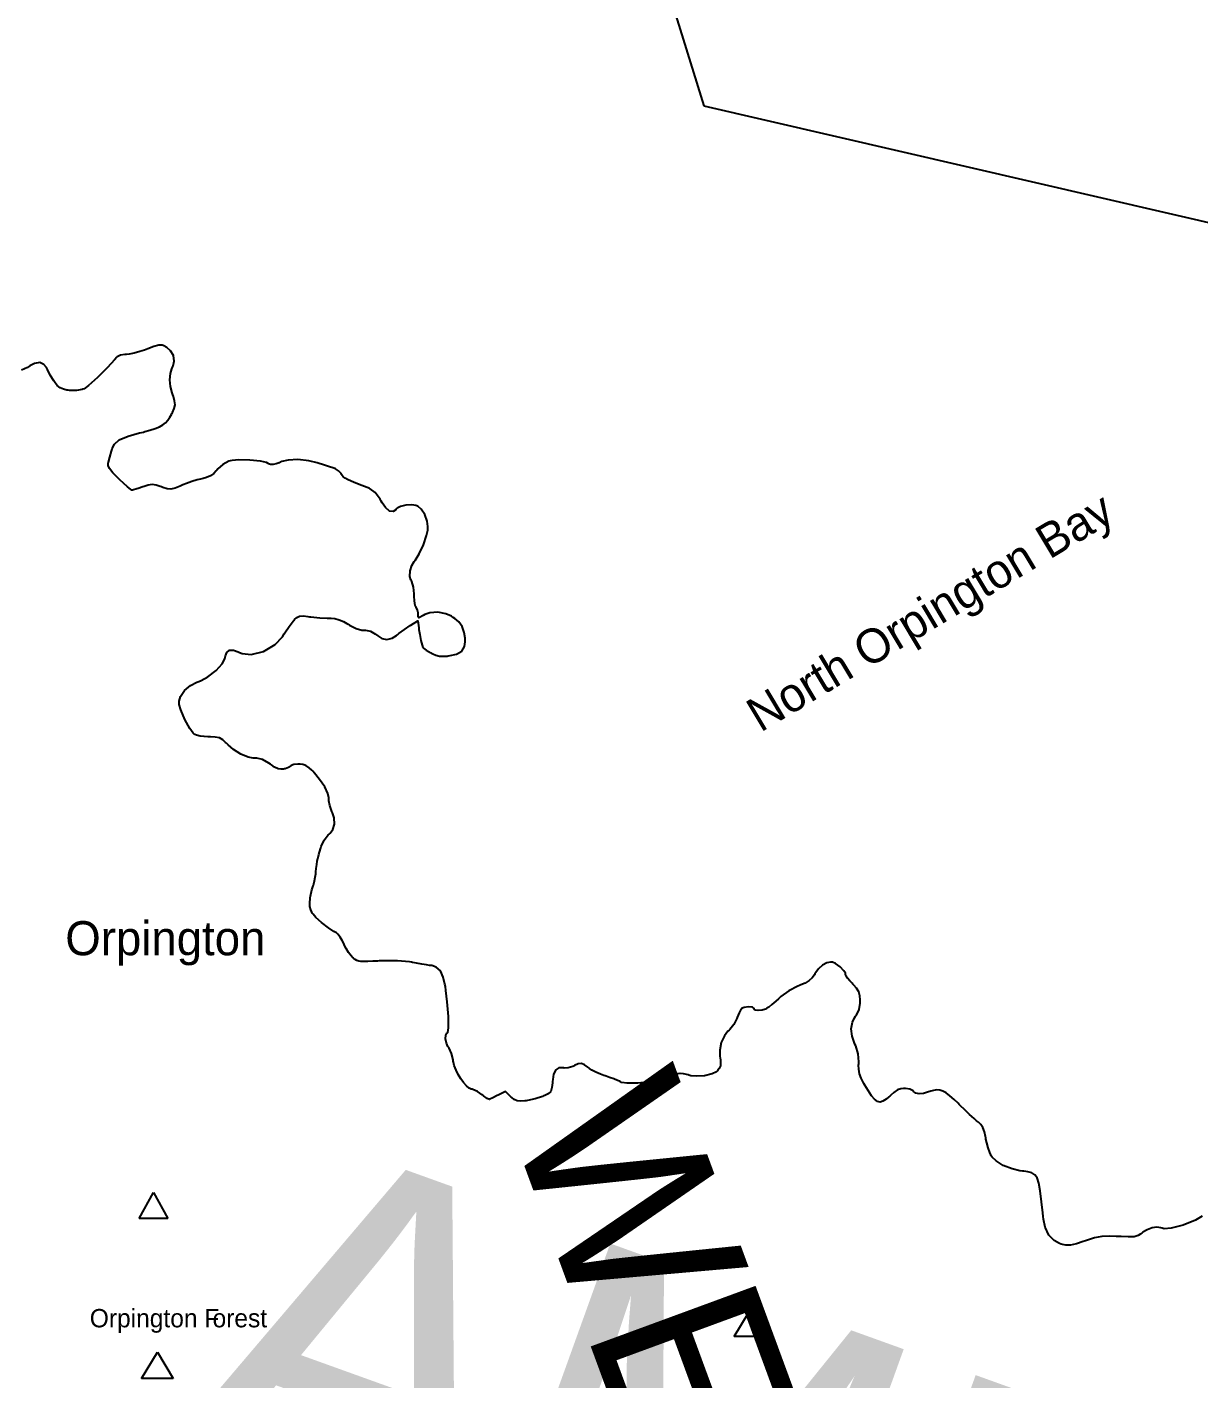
# Model space of a CAD drawing. Extents: x 0 to 24000, y 0 to 24000.
# Drawn here: x 3433 to 5798, y 13816 to 16546 of the extents above; entities that cross this region are included whole.
import ezdxf

# ---------------------------------------------------------------- set-up
doc = ezdxf.new("R2010")
doc.units = 0
for name, color, linetype in [('01B-LandmassTidal', 7, 'Continuous'), ('06B-FeaturesSummit', 7, 'Continuous'), ('07-BoundaryRegional', 7, 'Continuous'), ('xx-NamesAreaXXX', 7, 'Continuous'), ('xx-NamesPlacesXXX', 7, 'Continuous'), ('xx-NamesWaterbodyXXXX', 7, 'Continuous')]:
    doc.layers.add(name, color=color, linetype=linetype)

msp = doc.modelspace()

# ---------------------------------------------------------------- linework, layer by layer
at = {"layer": '01B-LandmassTidal'}
for points in [[(5713.4, 14122.6), (5703.5, 14121.5), (5693.4, 14117.6), (5685, 14112.6), (5682.5, 14110.7), (5680.7, 14109.4), (5675.2, 14106.1), (5667.1, 14103.7), (5655.2, 14103.1), (5641, 14103.8), (5636.2, 14104.1), (5631.3, 14104.4), (5616.6, 14104.9), (5601.8, 14104.2), (5587.3, 14101.2), (5573.4, 14096.9), (5568.8, 14095.4), (5564.3, 14093.9), (5550.7, 14089.5), (5538.8, 14086.8), (5529.6, 14086.7), (5522.5, 14088.1), (5520.2, 14088.8), (5516.4, 14089.9), (5505.7, 14095.8), (5495, 14107), (5487.8, 14123.1), (5484.3, 14139.1), (5483.7, 14144.4), (5482.9, 14151.8), (5480.3, 14174), (5477.5, 14196), (5474.6, 14211.8), (5471.3, 14222.3), (5466.8, 14228.9), (5460.8, 14232.6), (5452.6, 14234.7), (5444.5, 14235.8), (5441.8, 14236.2), (5436.6, 14236.9), (5421.2, 14240.6), (5403.2, 14247.5), (5388.8, 14256.6), (5380.9, 14264.2), (5379, 14267.1), (5378.1, 14268.7), (5375.7, 14273.9), (5372.4, 14282.9), (5369.7, 14293.1), (5368.1, 14300.7), (5367.7, 14303.2), (5367.2, 14306.2), (5365.2, 14315.3), (5362.2, 14323.8), (5357.8, 14330.4), (5352.9, 14335.1), (5351.2, 14336.5), (5349.4, 14337.9), (5344.3, 14342.3), (5335.1, 14350.6), (5324.7, 14360.5), (5316.9, 14368.1), (5314.4, 14370.6), (5311.8, 14373.2), (5304.1, 14380.6), (5295.4, 14388.3), (5288, 14394), (5281.4, 14397.7), (5275.1, 14399.7), (5268.9, 14400.1), (5262.4, 14399.1), (5256.9, 14397.5), (5255.2, 14396.9), (5252, 14395.8), (5242.3, 14393), (5233.2, 14391.8), (5226.7, 14393.2), (5222.8, 14396.1), (5221.8, 14397.3), (5221.1, 14398.1), (5214.4, 14401.4), (5206.1, 14403.2), (5203.4, 14403.2), (5201.6, 14403.2), (5196.3, 14402.4), (5189.6, 14399.9), (5182.4, 14395), (5176, 14389.4), (5174, 14387.5), (5172.2, 14385.8), (5166.7, 14381.1), (5160.3, 14377.1), (5154.6, 14375.6), (5149.1, 14376.9), (5143.5, 14381), (5137.3, 14388.3), (5130.2, 14398.9), (5123.9, 14409.4), (5121.9, 14413), (5120.3, 14415.6), (5116.2, 14423.7), (5112.8, 14432.8), (5111.3, 14442), (5111.2, 14450.2), (5111.3, 14453), (5111.5, 14456.6), (5110.2, 14473.1), (5105.4, 14488.9), (5103.8, 14492.2), (5102, 14496.1), (5097.9, 14508.7), (5096.2, 14523.3), (5098.5, 14536.5), (5103, 14545.8), (5105, 14548.6), (5106.6, 14550.8), (5112, 14562.2), (5114, 14575.2), (5114, 14579.6), (5114, 14582.2), (5113.5, 14590.2), (5111.5, 14598.1), (5107.1, 14605.3), (5101.5, 14611.6), (5099.5, 14613.7), (5098, 14615.3), (5093.7, 14620.1), (5089, 14625.9), (5085.8, 14630.6), (5084.6, 14632.9), (5084.6, 14633.7), (5084.6, 14635.4), (5081.4, 14640.6), (5073.8, 14648.6), (5064.6, 14655.2), (5058.7, 14658), (5056.8, 14658), (5054.4, 14658), (5047.1, 14656.4), (5038.2, 14651.9), (5030.1, 14644.6), (5024.6, 14637.1), (5023.1, 14634.4), (5021.9, 14632.4), (5017.7, 14626.6), (5011.5, 14620.6), (5003.2, 14615.7), (4994.6, 14612), (4991.7, 14610.9), (4988.3, 14609.7), (4970.3, 14600.3), (4954, 14588.4), (4951.3, 14585.8), (4949.4, 14584.1), (4943.8, 14578.9), (4936.3, 14572.4), (4929.8, 14567.3), (4926.2, 14564.9), (4925.1, 14564.3), (4923.1, 14563.3), (4916.8, 14561.2), (4908.7, 14560.1), (4902.7, 14561), (4900.4, 14563.2), (4900.4, 14563.9), (4900.4, 14564.6), (4896.9, 14566.9), (4888.8, 14567.6), (4880, 14566.3), (4875, 14564.3), (4874.1, 14563.1), (4873.5, 14562.4), (4869.9, 14555.5), (4866.2, 14546.2), (4865.5, 14544.3), (4864.9, 14542.5), (4859.1, 14531.8), (4851.4, 14522.1), (4849.8, 14520.8), (4847.1, 14518.3), (4840.4, 14509.3), (4834, 14495.4), (4831.1, 14480), (4831.1, 14467.9), (4831.8, 14463.9), (4832.1, 14461.7), (4832.6, 14454.9), (4832.1, 14448.4), (4830, 14443.4), (4827.3, 14439.9), (4826.3, 14438.8), (4824.2, 14436.7), (4815.6, 14432.5), (4800.4, 14428.6), (4783.7, 14427.6), (4772.2, 14428.7), (4768.6, 14429.8), (4766.8, 14430.4), (4757.7, 14432.4), (4750.9, 14433.1), (4750.2, 14432.9), (4746.4, 14432.2), (4728.1, 14427.5), (4711.3, 14422), (4708.3, 14420.8), (4703.7, 14419), (4689.1, 14416), (4665.8, 14413.6), (4644.2, 14413.7), (4632.8, 14415.3), (4629.9, 14416.9), (4628.5, 14417.5), (4624.4, 14419.3), (4616.8, 14422.3), (4608.1, 14425.4), (4601.5, 14427.6), (4599.3, 14428.3), (4597, 14429), (4590.1, 14431.5), (4580.9, 14435.6), (4572.7, 14440), (4567.8, 14443.1), (4566.4, 14444.3), (4564.3, 14446), (4557.9, 14450.8), (4551.5, 14453.5), (4544.9, 14452.6), (4538, 14449.4), (4535.8, 14448.2), (4534.1, 14447.4), (4524.8, 14444.5), (4516.6, 14444), (4515.4, 14444.3), (4513.2, 14444.8), (4506.1, 14444.7), (4499.7, 14440.8), (4495.6, 14431.8), (4493.7, 14420.9), (4493.4, 14417.3), (4493.2, 14414.1), (4492.2, 14404.6), (4489.7, 14397.1), (4484.6, 14392.4), (4477.8, 14388.9), (4475.4, 14387.9), (4473.2, 14386.9), (4458.5, 14382.1), (4442.8, 14378.5), (4440.1, 14378.1), (4437.4, 14377.7), (4429.3, 14377.1), (4421.9, 14377.8), (4416, 14380.7), (4411.1, 14384.8), (4409.5, 14386.3), (4398.2, 14396.9), (4383.7, 14389.4), (4381.7, 14388.5), (4372.7, 14383.9), (4366.8, 14381), (4366.4, 14380.8), (4366.1, 14380.6), (4361.5, 14382.7), (4354.3, 14387.8), (4352.7, 14389.1), (4351.1, 14390.4), (4341.6, 14396.7), (4332.2, 14400.9), (4330.8, 14401.2), (4329.3, 14401.6), (4325.2, 14403.7), (4319.4, 14408.3), (4313.6, 14414.7), (4308, 14422.3), (4302.8, 14430.8), (4298.5, 14439.9), (4295.1, 14449.1), (4293.5, 14455.8), (4293.1, 14458), (4292.7, 14460.6), (4289.2, 14473.7), (4284.6, 14484.5), (4283.7, 14485.9), (4282.3, 14487.8), (4279.3, 14494.2), (4277.3, 14502.9), (4277.9, 14510.3), (4279.9, 14514.3), (4281, 14514.9), (4282.1, 14515.6), (4283.2, 14525.3), (4283.1, 14548.4), (4281, 14578.1), (4278.3, 14601), (4277, 14608.6), (4276.2, 14613.4), (4272.8, 14627.8), (4266.9, 14640.5), (4258.6, 14647.9), (4249.8, 14650.9), (4246.8, 14651.3), (4244.9, 14651.5), (4239.2, 14652.3), (4229.4, 14653.9), (4218.8, 14655.9), (4211, 14657.4), (4208.4, 14658), (4204.5, 14658.8), (4180.3, 14660.9), (4150.2, 14660.7), (4143.4, 14660.3), (4140.1, 14660.1), (4130.5, 14659.6), (4120.4, 14659.1), (4112.7, 14659.1), (4106.7, 14659.4), (4102.2, 14660.2), (4098.4, 14661.5), (4095.1, 14663.4), (4092.4, 14665.2), (4091.6, 14665.8), (4090.3, 14666.9), (4086.8, 14670.7), (4081.6, 14677.6), (4076.7, 14685.5), (4073.6, 14691.6), (4072.8, 14693.6), (4071.9, 14695.7), (4068.8, 14701.5), (4064.4, 14708.7), (4059.9, 14714.5), (4057, 14717.3), (4055.9, 14718), (4052.1, 14720.1), (4041, 14727.5), (4027.1, 14738), (4015.8, 14748.3), (4010, 14754.8), (4008.5, 14757.1), (4007.6, 14758.7), (4005.4, 14763.7), (4003.7, 14770.5), (4003.3, 14778.5), (4003.9, 14786), (4004.2, 14788.5), (4004.6, 14791.3), (4007.2, 14803.9), (4010, 14812.2), (4010.5, 14812.8), (4010.8, 14813.3), (4011.7, 14816), (4013.1, 14821.9), (4014.5, 14829.7), (4015.4, 14836.2), (4015.6, 14838.3), (4015.7, 14840.5), (4016.3, 14847.1), (4017.3, 14855.3), (4018.3, 14861.8), (4018.9, 14865), (4019.1, 14865.8), (4019.4, 14866.5), (4021.8, 14875), (4025, 14886.5), (4025.7, 14888.9), (4026.4, 14891.3), (4032.5, 14904.1), (4040.6, 14914.8), (4042.2, 14916.3), (4044.5, 14918.3), (4049.9, 14925.7), (4053.3, 14936.8), (4052.6, 14949), (4049.3, 14959.1), (4047.7, 14962.2), (4046.9, 14963.8), (4043.6, 14974.1), (4041.8, 14983.4), (4041.8, 14986.5), (4041.8, 14989.4), (4039.7, 14998.1), (4033.5, 15011.7), (4023.3, 15026.9), (4013, 15039.4), (4009.3, 15043.3), (4007.6, 15045.2), (4002.1, 15050.4), (3995.7, 15054.9), (3989.3, 15057.2), (3983.7, 15057.8), (3981.8, 15057.8), (3979.2, 15057.8), (3971.2, 15056.8), (3965.8, 15054.8), (3965.4, 15054.3), (3965.1, 15053.9), (3960.6, 15051.1), (3953.6, 15048.4), (3952.1, 15048), (3950.5, 15047.7), (3945.6, 15047.4), (3939.4, 15048.5), (3932.4, 15051.8), (3925.9, 15056), (3923.8, 15057.4), (3920.9, 15059.6), (3907.8, 15066.8), (3896.3, 15069.6), (3892.5, 15069.6), (3889, 15069.6), (3878.7, 15071.7), (3864, 15077.8), (3849.2, 15087.3), (3838.4, 15096.4), (3835.2, 15099.8), (3833.4, 15101.6), (3827.8, 15106.8), (3821.1, 15110.7), (3812.6, 15112.4), (3803.1, 15112.7), (3799.9, 15112.7), (3797.6, 15112.7), (3790.5, 15113.2), (3781.8, 15114.3), (3774.8, 15115.9), (3771.4, 15117.2), (3770.5, 15117.8), (3768, 15119.9), (3761.5, 15129.4), (3751.4, 15147.7), (3743.3, 15167.1), (3740, 15178.1), (3740, 15181.7), (3740, 15184.9), (3742.6, 15194.5), (3750.3, 15206.2), (3762.8, 15216.3), (3775.2, 15222.9), (3779.6, 15224.5), (3784.3, 15226.3), (3797.8, 15233.8), (3814.1, 15246.4), (3826.5, 15260.4), (3832.1, 15270.3), (3832.9, 15273.9), (3833.3, 15276.3), (3836, 15283.2), (3841.3, 15287.7), (3849.5, 15287.7), (3858.6, 15284.6), (3861.5, 15283.3), (3866.8, 15280.9), (3885, 15279.1), (3910.2, 15284.8), (3933.6, 15299.1), (3948.2, 15314.6), (3951.7, 15320.5), (3953, 15322.9), (3961.5, 15335.6), (3969.9, 15346.5), (3971.2, 15347.9), (3972.7, 15349.4), (3977.3, 15353.7), (3982.9, 15356.5), (3990.6, 15356.9), (3999.6, 15355.9), (4002.6, 15355.4), (4005.6, 15355), (4023.6, 15353.3), (4038.7, 15352.3), (4043.8, 15352.3), (4046.3, 15352.2), (4054, 15351.4), (4063, 15349.3), (4071.5, 15345.6), (4078.4, 15341.6), (4080.6, 15340.1), (4083.4, 15338.2), (4097.1, 15331.3), (4108.5, 15328.4), (4112.4, 15328.4), (4115.8, 15328.4), (4126.1, 15326), (4136.3, 15320.2), (4138.3, 15318.5), (4140.7, 15316.5), (4149, 15311.5), (4159.1, 15309.3), (4169.6, 15312), (4178.4, 15317.5), (4181, 15319.7), (4182.8, 15321.2), (4194.3, 15329.7), (4205.8, 15337.5), (4207.6, 15338.5), (4221.4, 15347.2), (4223.3, 15332.6), (4223.8, 15329.4), (4225.3, 15319.5), (4227.7, 15307.5), (4230.1, 15297.9), (4231.7, 15293.4), (4232.3, 15292.3), (4232.7, 15291.8), (4238.3, 15287.7), (4247.5, 15282.4), (4249.6, 15281.3), (4251.6, 15280.3), (4257.8, 15277.8), (4265.5, 15275.8), (4273.6, 15275.4), (4280.6, 15275.9), (4282.9, 15276.2), (4287, 15276.8), (4299.3, 15279.8), (4310, 15285.9), (4315.7, 15295.1), (4317.2, 15304.7), (4317, 15308), (4316.8, 15311.8), (4315.2, 15323.4), (4311.1, 15335.5), (4304, 15345.2), (4296, 15352), (4293.1, 15353.8), (4289.7, 15356.2), (4278.1, 15361.2), (4261.7, 15364.3), (4245.9, 15363.2), (4235.3, 15359.7), (4232.3, 15357.7), (4230.9, 15356.8), (4226.4, 15354.1), (4223.4, 15353.2), (4222.3, 15355.3), (4222.1, 15359.5), (4222.1, 15360.9), (4222.1, 15362.9), (4221, 15368.8), (4218.8, 15373.2), (4218.2, 15373.4), (4217.8, 15373.7), (4216.8, 15376), (4215.5, 15381.4), (4214.7, 15388.8), (4214.3, 15395.2), (4214.3, 15397.3), (4214.3, 15401.8), (4212.7, 15415.2), (4209.3, 15426.3), (4208.4, 15427.5), (4207.2, 15429.5), (4205.5, 15436.7), (4206, 15447.7), (4209.5, 15459), (4214, 15466.9), (4215.9, 15469.1), (4218.4, 15472), (4224.4, 15482.3), (4232.8, 15500.6), (4239.2, 15519.3), (4241.8, 15530.2), (4241.8, 15533.8), (4241.8, 15537.4), (4240, 15548.2), (4235.3, 15561.5), (4228.2, 15572.1), (4221.8, 15577.7), (4219.4, 15578.9), (4217.1, 15579.9), (4209.2, 15581.2), (4197.3, 15580.8), (4186.2, 15577.9), (4180, 15574.6), (4178.7, 15573), (4177.3, 15571.3), (4171.7, 15567.8), (4164.3, 15568.6), (4156.4, 15575.6), (4149.6, 15585.2), (4147.7, 15588.7), (4145.5, 15592.4), (4135.5, 15605.9), (4125.2, 15613.7), (4123, 15614.5), (4119.3, 15616), (4108.1, 15620.3), (4096.1, 15625.1), (4086.9, 15629), (4079.8, 15632.4), (4074.6, 15635.3), (4071, 15637.9), (4068.5, 15640.5), (4067.2, 15642.5), (4066.9, 15643.1), (4066.4, 15644.3), (4061.6, 15650), (4055, 15654.1), (4053.6, 15654.5), (4052.2, 15654.9), (4040.9, 15658.5), (4026.9, 15663.1), (4024.2, 15663.9), (4018.6, 15665.8), (4001.4, 15669.9), (3979.3, 15672.4), (3959.4, 15671.5), (3947.1, 15668.7), (3943.4, 15667.1), (3941.5, 15666.2), (3935.5, 15664.1), (3929.4, 15662.7), (3924.2, 15662.9), (3920.3, 15664.1), (3919.1, 15664.7), (3915.7, 15666.4), (3903.9, 15669), (3882.4, 15671.5), (3860.1, 15671.9), (3846.9, 15670.9), (3842.7, 15669.8), (3840.1, 15669), (3828.1, 15662.8), (3817.5, 15653.7), (3815.6, 15651.4), (3814.2, 15649.5), (3809.4, 15644.4), (3802.9, 15639.5), (3795.2, 15636.1), (3787.9, 15634.2), (3785.4, 15633.7), (3783.1, 15633.3), (3776.2, 15631.6), (3765.5, 15628.4), (3754.5, 15624.5), (3747.1, 15621.5), (3744.7, 15620.4), (3741.5, 15618.9), (3731.8, 15614.9), (3723.2, 15612.7), (3715.2, 15613.6), (3706.7, 15616.3), (3703.9, 15617.3), (3701.2, 15618.2), (3693, 15620.8), (3685.1, 15622), (3677.3, 15620.8), (3669.3, 15618.2), (3666.7, 15617.3), (3664.7, 15616.6), (3659, 15614.7), (3652.3, 15612.7), (3647.3, 15611.2), (3645.3, 15610.6), (3644.7, 15610.6), (3643.9, 15610.6), (3641.7, 15612.5), (3635.6, 15617.5), (3627.3, 15624.8), (3620, 15631.5), (3617.7, 15633.7), (3614.6, 15636.8), (3605.6, 15646), (3598.9, 15654.5), (3596.3, 15660.8), (3596.5, 15665), (3596.9, 15666.3), (3597.2, 15667.6), (3600.1, 15677.5), (3603.3, 15689.5), (3603.9, 15691.8), (3604.8, 15694.8), (3608.9, 15703.6), (3618.6, 15712.2), (3636.9, 15719.7), (3659.7, 15726.3), (3667.4, 15728.2), (3670.7, 15729.1), (3680.6, 15731.9), (3691.3, 15735.3), (3699.9, 15738.8), (3706.8, 15742.6), (3712.4, 15746.9), (3717, 15752), (3721.1, 15758.1), (3724.2, 15763.6), (3725.1, 15765.5), (3726.3, 15767.9), (3729.7, 15775.5), (3731.5, 15782.9), (3730.5, 15791.1), (3728, 15800.1), (3727, 15803.1), (3725.6, 15807.2), (3722.4, 15819.9), (3720.7, 15833.6), (3722.1, 15846.1), (3724.9, 15856), (3726.2, 15859.2), (3727.5, 15862.1), (3729.5, 15871.5), (3728.1, 15882.7), (3722.3, 15892.4), (3714.9, 15898.8), (3712.1, 15900.3), (3710.5, 15901.2), (3705.6, 15903.3), (3698.7, 15903.6), (3688.7, 15900.9), (3676.8, 15896.4), (3672.9, 15894.8), (3669.9, 15893.6), (3660.6, 15890.5), (3648.8, 15887.1), (3638.7, 15885), (3633.4, 15884.4), (3631.7, 15884.6), (3629.8, 15884.8), (3621.2, 15883.5), (3614.9, 15880.1), (3614.1, 15879.1), (3609.5, 15873.8), (3595.1, 15858.2), (3574.7, 15838), (3556.8, 15822.1), (3547.8, 15815.3), (3545.5, 15814.5), (3543.9, 15813.8), (3532.2, 15812), (3518.4, 15812.2), (3515.7, 15812.5), (3513.3, 15812.9), (3506.1, 15814.4), (3499.2, 15817.2), (3493.5, 15821.9), (3489.2, 15827.5), (3487.9, 15829.4), (3486.5, 15831.3), (3479.4, 15843.1), (3473.7, 15854.1), (3473, 15855.6), (3471.9, 15858.1), (3466.7, 15864.5), (3458.4, 15868.2), (3448, 15866.7), (3438.3, 15861.9), (3435.3, 15859.9), (3433.3, 15858.6), (3421.2, 15852.8)], [(5804.9, 14145.4), (5790.9, 14137.2), (5766.4, 14127.1), (5741.9, 14120.9), (5727.8, 14119.7), (5723.6, 14120.9), (5721.1, 14121.6), (5713.4, 14122.6)]]:
    msp.add_lwpolyline(points, dxfattribs=at)
at = {"layer": '06B-FeaturesSummit'}
for p, q in [((3658.7, 14140.2), (3687.8, 14193.2)), ((3687.8, 14193.2), (3716.9, 14140.2)), ((3716.9, 14140.2), (3658.7, 14140.2)), ((4859.8, 13902.2), (4888.9, 13949.8)), ((4888.9, 13949.8), (4918, 13902.2)), ((4918, 13902.2), (4859.8, 13902.2)), ((3664, 13817.5), (3695.8, 13870.4)), ((3695.8, 13870.4), (3727.5, 13817.5)), ((3727.5, 13817.5), (3664, 13817.5))]:
    msp.add_line(p, q, dxfattribs=at)
at = {"layer": '07-BoundaryRegional'}
for p, q in [((4192.8, 18339.6), (4799, 16386.9)), ((4799, 16386.9), (5955, 16119.1))]:
    msp.add_line(p, q, dxfattribs=at)

# ---------------------------------------------------------------- texts
at = {"layer": 'xx-NamesAreaXXX'}
for s, height, rotation, p in [('WEST CO', 354.5, 290.187, (4402.6, 14338.6)), ('AMPHITROS', 703.71, 340.192, (3708.3, 13666.7))]:
    msp.add_text(s, height=height, rotation=rotation, dxfattribs=at).set_placement(p)
at = {"layer": 'xx-NamesPlacesXXX'}
for s, height, p in [('Orpington', 68.78, (3509.9, 14671.9)), ('Orpington F', 37.037, (3559.3, 13920.7)), ('orest', 37.04, (3807.1, 13920.7))]:
    msp.add_text(s, height=height, dxfattribs=at).set_placement(p)
at = {"layer": 'xx-NamesWaterbodyXXXX'}
msp.add_text('North Orpington Bay', height=68.783, rotation=30.905, dxfattribs=at).set_placement((4912.9, 15120.8))

doc.saveas('drawing.dxf')
